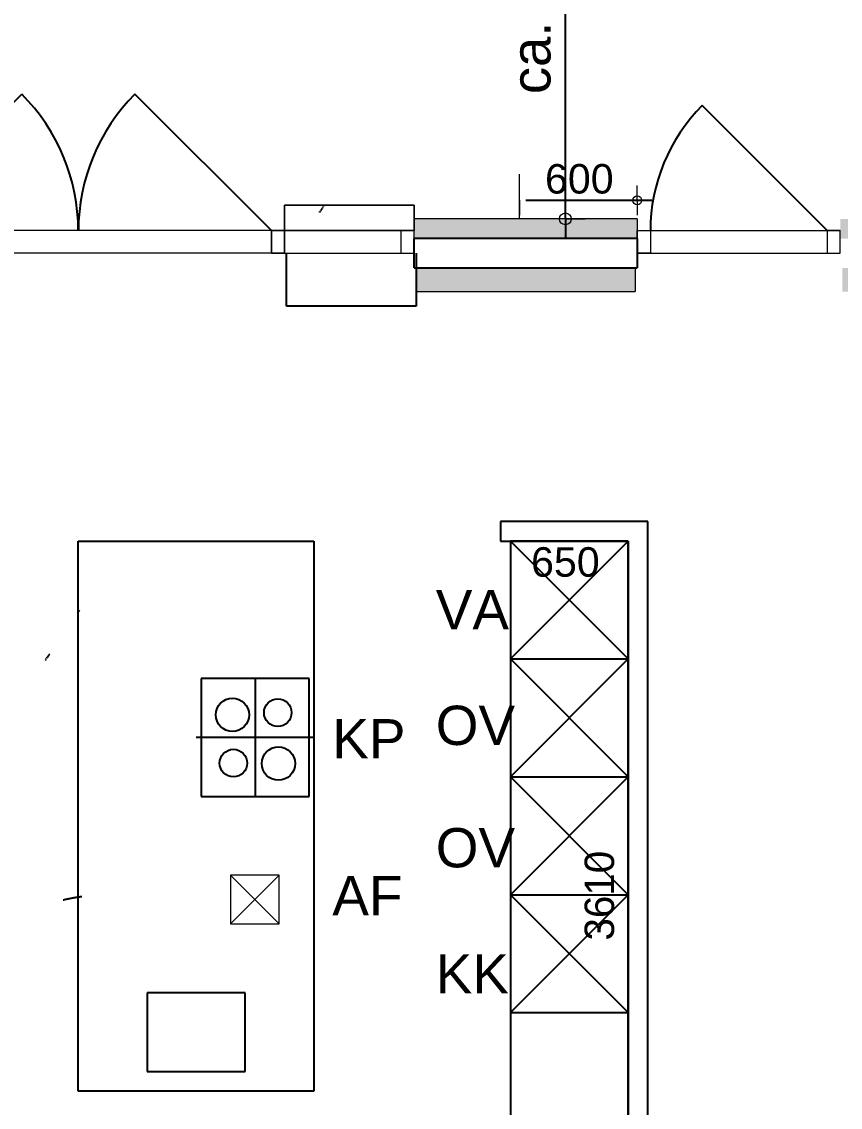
# Model space of a CAD drawing. Header units: millimetres. Extents: x 0 to 59350, y 0 to 29700.
# Drawn here: x 16201 to 18285, y 12277 to 15040 of the extents above; entities that cross this region are included whole.
import ezdxf

# ---------------------------------------------------------------- set-up
doc = ezdxf.new("R2010")
doc.units = ezdxf.units.MM
doc.linetypes.add('PUNKT2_S9', pattern=[1, 0, -1])
doc.linetypes.add('VERDECKT2_S2', pattern=[2.7, 2, -0.7])
doc.layers.add('Standard', color=7, linetype='Continuous', lineweight=25)
doc.styles.add('ARIAL', font='arial.ttf')

msp = doc.modelspace()

# ---------------------------------------------------------------- hatches: boundary and pattern name
at = {"layer": 'Standard', "linetype": 'PUNKT2_S9', "lineweight": 18}
h = msp.add_hatch(color=59, dxfattribs=at)
h.paths.add_polyline_path([(17768.5, 14538.1), (17200.5, 14538.1), (17200.5, 14488.1), (17768.5, 14488.1)])
h.paths.add_polyline_path([(18665.5, 14538.1), (18285.5, 14538.1), (18285.5, 14488.1), (18615.5, 14488.1)])
h.paths.add_polyline_path([(15490.5, 14538.1), (15215.5, 14538.1), (15215.5, 14488.1), (15490.5, 14488.1)])
h = msp.add_hatch(color=9, dxfattribs=at)
h.paths.add_polyline_path([(17763.5, 14413.1), (17205.5, 14413.1), (17205.5, 14353.1), (17763.5, 14353.1)])
h.paths.add_polyline_path([(18540.5, 14413.1), (18290.5, 14413.1), (18290.5, 14353.1), (18480.5, 14353.1)])
h.paths.add_polyline_path([(15485.5, 14353.1), (15485.5, 14413.1), (15350.5, 14413.1), (15350.5, 14353.1)])

# ---------------------------------------------------------------- linework, layer by layer
at = {"layer": 'Standard', "color": 7, "linetype": 'Continuous', "lineweight": -3}
for p, q in [((17585.6, 14538.1), (17585.6, 15538.1)), ((17484.8, 14585.3), (17768.5, 14585.3)), ((17768.5, 14585.3), (17806, 14585.3)), ((17585.6, 14538.1), (17585.6, 14488.1)), ((17768.5, 14488.1), (17200.5, 14488.1)), ((17200.5, 14470.6), (17200.5, 14488.1)), ((17768.5, 14488.1), (17768.5, 14470.6)), ((17445.5, 13718.1), (17745.5, 13718.1)), ((17445.5, 13718.1), (17445.5, 11913.1)), ((17745.5, 11913.1), (17745.5, 13718.1)), ((16933, 13368.1), (16658, 13368.1)), ((16658, 13368.1), (16658, 13068.1)), ((16933, 13068.1), (16933, 13368.1)), ((16658, 13068.1), (16933, 13068.1)), ((16770.5, 12568.1), (16520.5, 12568.1)), ((16520.5, 12568.1), (16520.5, 12368.1)), ((16770.5, 12368.1), (16770.5, 12568.1)), ((16520.5, 12368.1), (16770.5, 12368.1))]:
    msp.add_line(p, q, dxfattribs=at)
at = {"layer": 'Standard', "color": 5, "linetype": 'Continuous', "lineweight": -3}
for p, q in [((15854, 14508.1), (16201.4, 14855.5)), ((16837, 14508.1), (16489.6, 14855.5)), ((16345.5, 13718.1), (16945.5, 13718.1)), ((16345.5, 12318.1), (16345.5, 13718.1)), ((16945.5, 13718.1), (16945.5, 12318.1)), ((17745.5, 13718.1), (17445.5, 13718.1)), ((17445.5, 13718.1), (17445.5, 13418.1)), ((17445.5, 13718.1), (17745.5, 13418.1)), ((17445.5, 13418.1), (17745.5, 13718.1)), ((17745.5, 13418.1), (17745.5, 13718.1)), ((17445.5, 13418.1), (17745.5, 13418.1)), ((17445.5, 13418.1), (17745.5, 13118.1)), ((17445.5, 13118.1), (17745.5, 13418.1)), ((17445.5, 13118.1), (17745.5, 13118.1)), ((17445.5, 13118.1), (17745.5, 12818.1)), ((17445.5, 12818.1), (17745.5, 13118.1)), ((17445.5, 12818.1), (17745.5, 12818.1)), ((17445.5, 12818.1), (17745.5, 12518.1)), ((17445.5, 12518.1), (17745.5, 12818.1)), ((17445.5, 12518.1), (17745.5, 12518.1)), ((16945.5, 12318.1), (16345.5, 12318.1))]:
    msp.add_line(p, q, dxfattribs=at)
at = {"layer": 'Standard', "color": 4, "linetype": 'Continuous', "lineweight": -3}
for p, q in [((18252, 14508.1), (17933.8, 14826.3)), ((16795.5, 13368.1), (16795.5, 13068.1)), ((16945.5, 13218.1), (16645.5, 13218.1))]:
    msp.add_line(p, q, dxfattribs=at)
at = {"layer": 'Standard', "color": 7, "linetype": 'Continuous', "lineweight": 18}
for p, q in [((17468.5, 14538.1), (17468.5, 14651.8)), ((17768.5, 14585.3), (17768.5, 14622.8)), ((17468.5, 14585.3), (17468.5, 14547.8)), ((17768.5, 14585.3), (17768.5, 14547.8)), ((17585.6, 14538.1), (17535.6, 14538.1)), ((17585.6, 14538.1), (17635.6, 14538.1)), ((16856.5, 12744.2), (16732.9, 12867.8)), ((16732.9, 12744.2), (16856.5, 12867.8)), ((16856.5, 12867.8), (16732.9, 12867.8)), ((16732.9, 12867.8), (16732.9, 12744.2)), ((16856.5, 12744.2), (16856.5, 12867.8)), ((16732.9, 12744.2), (16856.5, 12744.2))]:
    msp.add_line(p, q, dxfattribs=at)
at = {"layer": 'Standard', "color": 59, "linetype": 'Continuous', "lineweight": 18}
for p, q in [((17200.5, 14573.1), (16870.5, 14573.1)), ((16870.5, 14573.1), (16870.5, 14508.1)), ((16870.5, 14573.1), (17200.5, 14573.1)), ((16870.5, 14508.1), (16870.5, 14573.1)), ((17200.5, 14508.1), (17200.5, 14573.1)), ((17200.5, 14573.1), (17200.5, 14508.1)), ((16870.5, 14508.1), (17200.5, 14508.1)), ((17200.5, 14508.1), (16870.5, 14508.1))]:
    msp.add_line(p, q, dxfattribs=at)
at = {"layer": 'Standard', "color": 5, "linetype": 'VERDECKT2_S2', "lineweight": -3}
for p, q in [((16959.6, 14554), (16964.8, 14561.7)), ((16964.8, 14561.7), (16970.1, 14569.3)), ((16343.7, 13534.8), (16349.1, 13542.6)), ((16267.6, 13423.4), (16273.1, 13431.4)), ((16262.2, 13415.3), (16267.6, 13423.4)), ((16307.1, 12805.4), (16308.2, 12805.6)), ((16308.2, 12805.6), (16309.4, 12805.9)), ((16309.4, 12805.9), (16310.5, 12806.1)), ((16310.5, 12806.1), (16311.7, 12806.4)), ((16311.7, 12806.4), (16312.9, 12806.6)), ((16312.9, 12806.6), (16314, 12806.9)), ((16314, 12806.9), (16315.2, 12807.1)), ((16315.2, 12807.1), (16316.4, 12807.4)), ((16316.4, 12807.4), (16317.6, 12807.6)), ((16317.6, 12807.6), (16318.7, 12807.8)), ((16318.7, 12807.8), (16319.9, 12808.1)), ((16319.9, 12808.1), (16321.1, 12808.3)), ((16321.1, 12808.3), (16322.3, 12808.5)), ((16322.3, 12808.5), (16323.4, 12808.8)), ((16323.4, 12808.8), (16324.6, 12809)), ((16324.6, 12809), (16325.8, 12809.2)), ((16325.8, 12809.2), (16327, 12809.5)), ((16327, 12809.5), (16328.2, 12809.7)), ((16328.2, 12809.7), (16329.4, 12809.9)), ((16329.4, 12809.9), (16330.6, 12810.1)), ((16330.6, 12810.1), (16331.8, 12810.3)), ((16331.8, 12810.3), (16333, 12810.5)), ((16333, 12810.5), (16334.2, 12810.8)), ((16334.2, 12810.8), (16335.4, 12811)), ((16335.4, 12811), (16336.6, 12811.2)), ((16336.6, 12811.2), (16337.8, 12811.4)), ((16337.8, 12811.4), (16339, 12811.6)), ((16339, 12811.6), (16340.2, 12811.8)), ((16340.2, 12811.8), (16341.4, 12812)), ((16341.4, 12812), (16342.6, 12812.2)), ((16342.6, 12812.2), (16343.8, 12812.4)), ((16343.8, 12812.4), (16345, 12812.6)), ((16345, 12812.6), (16346.2, 12812.8)), ((16346.2, 12812.8), (16347.4, 12812.9)), ((16347.4, 12812.9), (16348.6, 12813.1)), ((16348.6, 12813.1), (16349.9, 12813.3)), ((16349.9, 12813.3), (16351.1, 12813.5)), ((16351.1, 12813.5), (16352.3, 12813.7)), ((16352.3, 12813.7), (16353.5, 12813.9)), ((16353.5, 12813.9), (16354.8, 12814))]:
    msp.add_line(p, q, dxfattribs=at)
at = {"layer": 'Standard', "color": 36, "linetype": 'Continuous', "lineweight": 18}
for p, q in [((17200.5, 14508.1), (17200.5, 14538.1)), ((17768.5, 14538.1), (17200.5, 14538.1)), ((17768.5, 14538.1), (17768.5, 14508.1)), ((17200.5, 14488.1), (17200.5, 14508.1)), ((17768.5, 14508.1), (17768.5, 14488.1)), ((17200.5, 14488.1), (17768.5, 14488.1))]:
    msp.add_line(p, q, dxfattribs=at)
at = {"layer": 'Standard', "color": 2, "linetype": 'Continuous', "lineweight": 18}
for p, q in [((16870.5, 14508.1), (15820.5, 14508.1)), ((16870.5, 14508.1), (16837, 14508.1)), ((16837, 14508.1), (16837, 14451.1)), ((16837, 14508.1), (16870.5, 14508.1)), ((16837, 14451.1), (16837, 14508.1)), ((16837, 14508.1), (17200.5, 14508.1)), ((16870.5, 14451.1), (16870.5, 14508.1)), ((16870.5, 14508.1), (16870.5, 14451.1)), ((17200.5, 14508.1), (17167, 14508.1)), ((17167, 14508.1), (17167, 14451.1)), ((17200.5, 14451.1), (17200.5, 14508.1)), ((17768.5, 14508.1), (17802, 14508.1)), ((17768.5, 14451.1), (17768.5, 14508.1)), ((17768.5, 14508.1), (18285.5, 14508.1)), ((17802, 14508.1), (17802, 14451.1)), ((18285.5, 14508.1), (18252, 14508.1)), ((18252, 14508.1), (18252, 14451.1)), ((18285.5, 14451.1), (18285.5, 14508.1)), ((16870.5, 14451.1), (15820.5, 14451.1)), ((16837, 14451.1), (16870.5, 14451.1)), ((16870.5, 14451.1), (16837, 14451.1)), ((16837, 14451.1), (17200.5, 14451.1)), ((17167, 14451.1), (17200.5, 14451.1)), ((17802, 14451.1), (17768.5, 14451.1)), ((17768.5, 14451.1), (18285.5, 14451.1)), ((18252, 14451.1), (18285.5, 14451.1))]:
    msp.add_line(p, q, dxfattribs=at)
at = {"layer": 'Standard', "color": 51, "linetype": 'Continuous', "lineweight": -3}
for p, q in [((16875.5, 14353.1), (16875.5, 14451.1)), ((17200.5, 14451.1), (17200.5, 14470.6)), ((17200.5, 14413.1), (17200.5, 14451.1)), ((17205.5, 14451.1), (17205.5, 14353.1)), ((17768.5, 14470.6), (17768.5, 14451.1)), ((17768.5, 14451.1), (17768.5, 14413.1)), ((17200.5, 14413.1), (17205.5, 14413.1)), ((17205.5, 14413.1), (17763.5, 14413.1)), ((17763.5, 14413.1), (17768.5, 14413.1)), ((16875.5, 14316.1), (16875.5, 14353.1)), ((17205.5, 14353.1), (17205.5, 14316.1)), ((17205.5, 14316.1), (16875.5, 14316.1))]:
    msp.add_line(p, q, dxfattribs=at)
at = {"layer": 'Standard', "color": 253, "linetype": 'Continuous', "lineweight": 18}
for p, q in [((17763.5, 14413.1), (17205.5, 14413.1)), ((17205.5, 14353.1), (17205.5, 14413.1)), ((17763.5, 14413.1), (17763.5, 14353.1)), ((17205.5, 14353.1), (17763.5, 14353.1))]:
    msp.add_line(p, q, dxfattribs=at)
at = {"layer": 'Standard', "color": 255, "linetype": 'Continuous', "lineweight": -3}
for p, q in [((17795.5, 13768.1), (17420.5, 13768.1)), ((17420.5, 13768.1), (17420.5, 13718.1)), ((17795.5, 13718.1), (17795.5, 13768.1)), ((17420.5, 13718.1), (17745.5, 13718.1)), ((17745.5, 13718.1), (17745.5, 11913.1)), ((17795.5, 11913.1), (17795.5, 13718.1))]:
    msp.add_line(p, q, dxfattribs=at)
at = {"layer": 'Standard', "color": 7, "linetype": 'Continuous', "lineweight": 18}
for centre, radius in [((17768.5, 14585.3), 11.2), ((17585.6, 14538.1), 15)]:
    msp.add_circle(centre, radius, dxfattribs=at)
at = {"layer": 'Standard', "color": 7, "linetype": 'Continuous', "lineweight": -3}
for centre, radius in [((16737.7, 13276), 42.4), ((16853.4, 13281.5), 35.1), ((16740.3, 13153.1), 35.1), ((16855, 13151.8), 42.4)]:
    msp.add_circle(centre, radius, dxfattribs=at)
at = {"layer": 'Standard', "color": 5, "linetype": 'Continuous', "lineweight": -3}
for centre, start, end in [((15854, 14508.1), 0, 45), ((16837, 14508.1), 135, 180)]:
    msp.add_arc(centre, 491.3, start, end, dxfattribs=at)
at = {"layer": 'Standard', "color": 4, "linetype": 'Continuous', "lineweight": -3}
msp.add_arc((18252, 14508.1), 450, 135, 180, dxfattribs=at)

# ---------------------------------------------------------------- texts
at = {"layer": 'Standard', "color": 36, "linetype": 'Continuous', "lineweight": 18, "insert": (17549.1, 14855.5), "char_height": 100, "width": 236.391, "attachment_point": 7, "rotation": 90, "style": 'ARIAL'}
msp.add_mtext('\\W0.99;ca.', dxfattribs=at)
at = {"layer": 'Standard', "color": 7, "linetype": 'Continuous', "lineweight": 18, "char_height": 75, "width": 213.862, "attachment_point": 7, "style": 'ARIAL'}
for s, insert in [('\\W1.00;600', (17533.6, 14601.5)), ('\\W1.00;650', (17498.1, 13626.5))]:
    msp.add_mtext(s, dxfattribs=dict(at, insert=insert))
at = {"layer": 'Standard', "color": 7, "linetype": 'Continuous', "lineweight": -3, "char_height": 100, "width": 346.729, "attachment_point": 7, "style": 'ARIAL'}
for s, insert in [('VA', (17255.6, 13493.3)), ('OV', (17255.6, 13197.8)), ('KP', (16992.2, 13165)), ('OV', (17255.6, 12886.4)), ('AF', (16992.2, 12766)), ('KK', (17255.6, 12566.9))]:
    msp.add_mtext(s, dxfattribs=dict(at, insert=insert))
at = {"layer": 'Standard', "color": 7, "linetype": 'Continuous', "lineweight": 18, "insert": (17710.6, 12701.6), "char_height": 75, "width": 271.765, "attachment_point": 7, "rotation": 90, "style": 'ARIAL'}
msp.add_mtext('\\W0.98;3610', dxfattribs=at)

doc.saveas('drawing.dxf')
